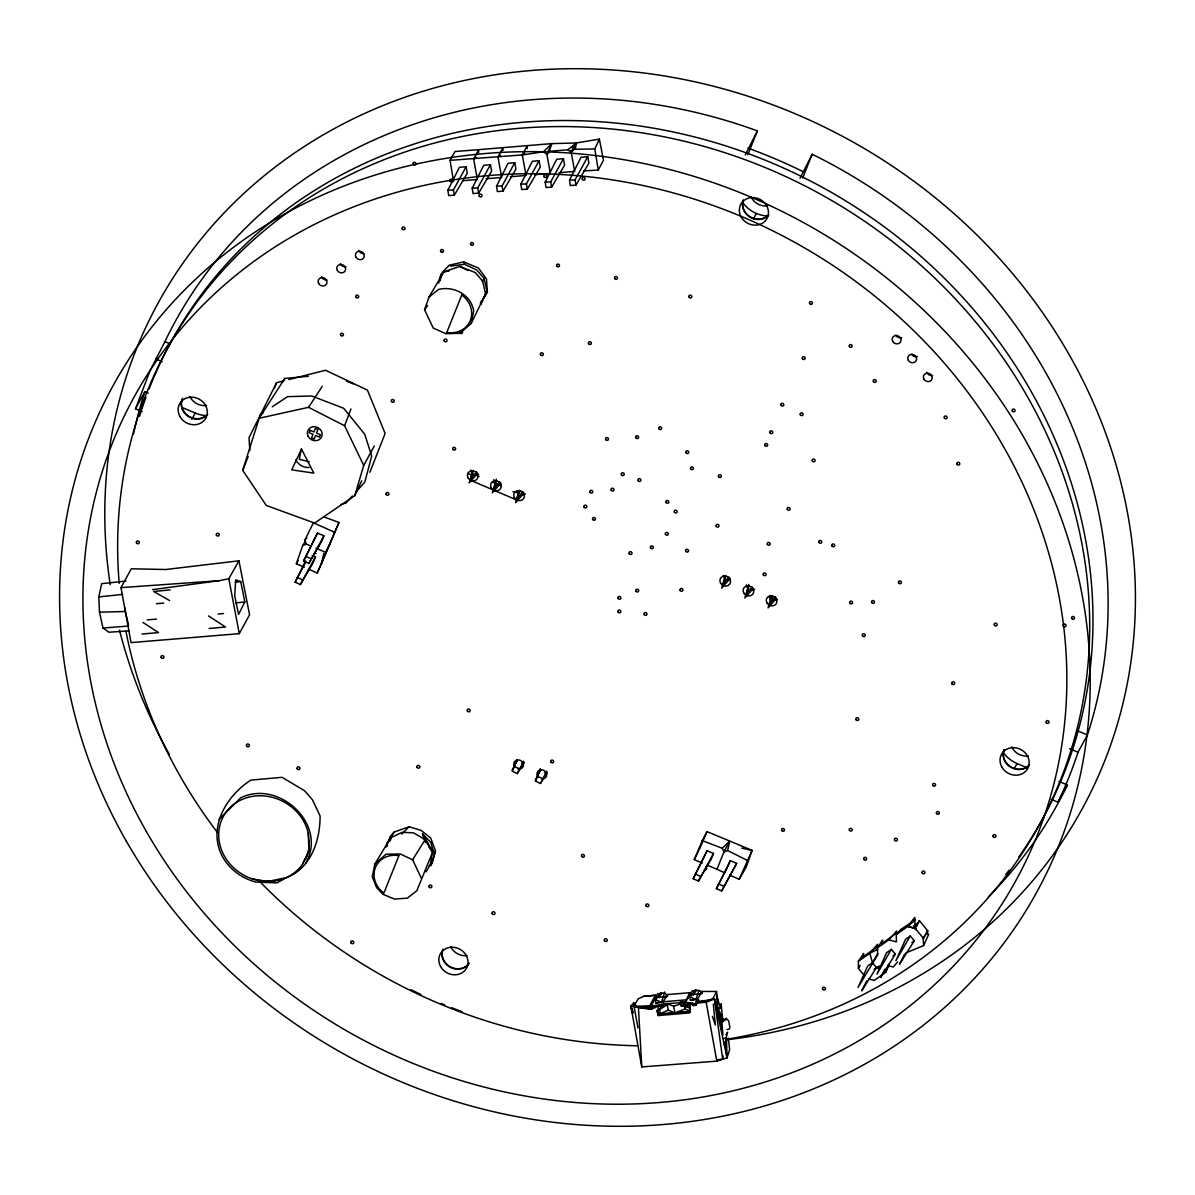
<?xml version="1.0" encoding="UTF-8"?>
<svg xmlns="http://www.w3.org/2000/svg" width="1195" height="1195" viewBox="0 0 1195 1195"><rect width="100%" height="100%" fill="white"/><g stroke="black" fill="none" stroke-linecap="round" stroke-linejoin="round"><path stroke-width="1.5" d="M721.735 1030.075L719.973 1019.843L722.587 1018.976L721.108 1003.666L720.57 1008.221L717.717 1008.475M516.345 761.633L515.986 762.679L516.703 760.588M667.632 994.539L663.12 1001.768L663.464 1003.949L667.109 1003.621L673.621 1006.28L685.153 1002.441L690.546 994.539L689.844 992.701L667.632 994.539L667.557 996.436L655.876 997.407L650.14 1007.938L653.381 1007.519M478.597 152.601L478.702 149.659L551.687 143.609L576.274 142.982L599.382 139.113L603.46 160.264L598.262 170.048L583.757 170.9M502.931 150.585L503.035 147.642L497.957 156.948L501.706 177.472L486.066 178.772M527.264 148.583L527.368 145.626L522.29 154.947L526.039 175.456L510.399 176.755M699.329 849.57L706.992 831.615L752.103 850.377L746.188 867.152L739.137 879.341L729.637 875.039M309.266 844.058L308.922 851.079L302.544 864.209A46.306 41.765 28.6 0 1 290.788 875.233L276.971 882.881L256.103 882.089A49.234 44.409 28.6 0 1 224.287 859.698C206.003 830.689 224.794 796.96 250.801 780.111L282.11 777.318L304.665 790.821L312.403 799.724L320.096 815.976C320.17 840.488 310.909 868.825 285.889 877.772C275.268 882.388 263.079 882.358 252.13 878.833A46.306 41.765 28.6 0 1 218.939 830.45A46.306 41.765 28.6 0 1 261.481 795.78A46.306 41.765 28.6 0 1 308.265 833.094L309.266 844.058A46.306 41.765 28.6 0 1 305.278 859.608M659.909 1008.49L659.939 1013.838L674.996 1012.942L684.765 1009.088L684.959 1005.772M516.778 760.603L515 764.128M516.031 761.842L515.105 764.038L515.941 762.007M539.214 771.731L538.497 773.718L539.483 771.253M537.974 774.405L540.528 769.326L539.064 772.553M575.96 145.984L576.274 142.982L567.819 149.778L549.237 151.317L546.862 154.304L550.372 173.454L534.733 174.739M390.556 840.085L391.049 835.813L394.096 832.093L409.093 826.761L421.028 830.361L430.708 838.024L435.473 850.87L432.187 862.909L428.721 866.45M717.119 1059.681L722.676 1059.233L723.124 1055.753M724.454 1045.296L724.887 1041.801L726.545 1041.159L726.097 1038.216L727.591 1032.241L725.843 1034.78M480.375 303.186L480.853 304.172L481.406 300.767M301.26 449.096L299.288 459.298L309.191 461.778M471.144 323.472L473.683 310.82C470.935 294.657 453.936 285.695 438.625 289.399L429.02 297.032L424.554 309.759L433.217 328.013L445.69 333.674L459.926 333.315L471.144 323.472L485.558 294.104L482.69 281.228L475.311 272.565L459.821 266.425L443.913 271.818L429.02 297.032M724.887 872.888L716.97 869.303L723.946 851.886L727.68 850.556L729.518 841.325L722.213 848.226L702.272 840.608L694.235 859.608L702.346 863.074M374.812 864.105L372.257 876.801L376.589 887.601L383.012 894.323L394.44 899.088L407.375 898.132L416.846 890.708L432.47 852.468L425.136 839.667L413.709 832.93L402.312 832.273L390.645 837.785L374.812 864.105L386.06 854.201L400.235 853.947L412.619 859.788L421.267 878.071M658.579 1014.271L657.758 1009.491L657.011 1011.194L658.236 1015.556L689.097 1012.972L690.292 1011.597L658.579 1014.271L658.236 1015.556M389.928 841.071L391.049 835.813L385.791 847.389M129.03 630.9L108.82 632.215L102.994 628.047L99.499 612.169L98.812 596.917L101.694 583.668L126.028 581.054M309.191 569.447L317.213 573.017L321.53 563.622L323.815 553.285M431.081 865.688L435.473 850.87M438.729 283.096L440.85 274.223M539.139 771.895L538.407 773.658L539.199 771.821M432.47 852.468L430.29 864.762L426.032 871.887M440.029 280.81L442.344 272.251L449.29 265.171L463.72 261.914L478.508 268.083L486.47 278.988L487.381 292.402L481.376 301.648M538.333 773.897C539.229 770.939 536.092 778.901 538.84 772.553M515.209 763.769L516.539 760.886L516.18 762.066M472.578 471.009L469.157 482.929L477.701 473.19M496.269 479.195L492.355 492.833L500.884 483.079M518.974 490.786L515.538 502.722L524.082 492.967M725.096 576.214L721.675 588.134L730.205 578.395M748.772 584.4L744.858 598.023L753.403 588.284M771.477 595.991L768.056 607.911L776.586 598.172M661.119 992.492L655.652 999.632L655.771 1002.964L661.522 1002.486L664.689 991.97M695.595 989.639L690.127 996.779L690.247 1000.11L695.998 999.632L698.687 990.774M308.325 376.276L284.783 378.427L259.151 418.265L242.704 470.307L266.291 505.47L314.599 523.066L354.781 495.641L363.713 465.393L374.304 445.974M473.265 470.531L470.845 478.717L476.521 471.906M496.463 480.42L494.043 488.606L499.704 481.794M519.661 490.308L517.241 498.494L522.902 491.683M725.783 575.721L723.363 583.922L729.025 577.11M748.981 585.625L746.561 593.81L752.223 586.999M772.164 595.513L769.744 603.699L775.421 596.888M523.873 762.783L517.271 773.583L512.476 771.253L516.957 759.661M547.071 772.672L540.469 783.472L535.674 781.157L540.14 769.55M538.094 774.136L537.616 775.226M634.963 1006.354L633.858 1002.874L630.855 1005.981L641.775 1066.941L716.806 1061.145L727.053 1057.829L729.637 1049.673L728.338 1038.141L726.037 1040.591M549.237 151.317L551.687 143.609L543.486 151.795L522.29 154.947L450.067 160.354L453.532 181.461M142.19 411.692L135.483 408.839L149.898 371.077L164.91 341.621A502.856 453.488 28.6 0 1 757.391 130.882L747.846 154.678M722.587 1018.976L714.416 998.99L697.178 1001.933L696.087 1005.234L693.309 1005.563L690.546 1003.083L680.463 1001.694L681.18 1005.906L689.366 1007.012L689.978 1010.074M659.894 1006.698L667.109 1003.621L685.153 1002.441L689.844 992.701M538.422 773.598C537.899 775.301 539.393 770.626 537.705 775.271M304.366 567.311L296.345 563.726L302.693 545.473L305.487 541.26M660.82 1007.594L666.929 1003.815L653.112 1005.772L652.037 1008.879L649.453 1009.252L630.855 1005.981L632.603 1013.106M868.287 978.854L874.217 980.438L885.704 972.342L888.557 964.38M514.881 764.486L515.657 762.664M363.713 465.393L344.593 425.749L350.927 408.959M274.641 387.792L276.613 382.669L283.603 380.891M369.867 472.309L385.119 433.471L367.448 390.123L325.533 370.256L288.846 379.562M680.463 1001.694L686.333 1005.966L690.546 1003.083L689.366 1007.012L682.644 1002.202L681.18 1005.906L689.366 1007.012L689.739 1012.598L690.546 1003.083L692.682 1003.068L696.087 1005.234L697.178 1001.933L695.475 1005.085L693.309 1005.563M242.704 470.307L248.157 456.595M317.512 533.06L303.62 561.008L308.833 563.428L321.56 541.619L323.905 535.793L317.512 533.06L303.62 561.008M312.224 555.585L315.42 556.945L313.09 562.77L300.348 584.579L295.15 582.159L305.651 560.873M317.213 573.017L338.962 522.439L323.561 516.778M745.262 154.917L757.391 130.882M516.33 761.768L515.941 762.544M800.053 178.279L812.182 154.245A502.856 453.488 28.6 0 1 1087.405 735L1078.009 752.238A502.856 453.488 28.6 0 1 1057.978 802.218L1051.271 799.35M802.637 178.055L812.182 154.245M707.082 850.75L693.19 878.743L698.463 881.073L711.13 859.31L713.475 853.469L707.082 850.75L693.19 878.743M728.517 843.834L729.518 841.325L723.946 851.886L722.213 848.226M727.934 866.465L730.279 860.639L736.673 863.373L721.66 890.962L716.388 888.647L730.279 860.639M321.53 563.622L338.962 522.439M182.387 398.951L182.327 399.085A14.908 13.444 28.6 0 0 188.929 416.353A14.908 13.444 28.6 0 0 207.497 414.336M514.776 764.516L514.418 765.338L515.628 762.978M698.463 881.073L713.475 853.469M721.66 890.962L736.673 863.373M739.137 879.341L752.103 850.377L741.781 848.106M517.271 773.583L523.694 761.29M540.469 783.472L546.892 771.178M567.819 149.778L571.195 152.288L576.274 142.982L571.195 152.288L574.69 171.438L559.051 172.722M308.833 563.428L323.905 535.793M300.348 584.579L315.42 556.945M728.293 844.088L729.518 841.325M543.486 151.795L546.862 154.304L551.687 143.609M885.704 972.342L889.364 964.26M905.646 953.027L923.586 945.589L928.709 934.281L927.589 934.445L927.649 930.756L919.403 920.643L914.504 928.276L915.549 929.531M480.853 304.172L486.903 290.848L484.05 278.375L476.82 270.1L464.586 264.304L450.59 266.141M354.781 495.641L361.712 480.793M598.262 170.048L594.796 148.942L599.382 139.113M305.532 863.253C328.401 824.998 278.764 778.677 240.509 797.961L219.029 819.382M916.684 923.675L914.504 928.276L907.737 926.439L896.265 934.55L896.414 941.869L888.796 939.823L877.324 947.919L877.713 954.82L858.01 987.458L867.66 966.098L872.44 962.722L877.668 953.685M276.613 382.669L249.008 437.624L249.845 450.545M302.544 864.209L308.922 851.079L308.265 833.094M311.208 546.175L306.443 544.143L304.71 540.469L313.389 522.812L334.256 532.104M722.93 1035.034L721.944 1022.532L723.901 1018.558M866.674 980.916L861.7 990.909L876.428 967.547L879.744 965.963M884.778 969.205L880.64 977.525L895.369 954.163L891.365 949.353L886.6 952.714L876.936 974.089L891.365 949.353M904.555 954.163L899.566 964.156L914.309 940.794L910.306 935.969L905.541 939.345L895.877 960.705L910.306 935.969M244.826 601.966L238.582 614.454L234.698 595.842L235.729 579.859L240.733 581.592L244.826 601.966L235.564 602.937M696.162 1001.873L701.853 991.432L716.552 991.477L712.817 998.915L707.052 1000.887L696.162 1001.873L696.177 1004.353L692.502 1003.725M447.886 190.184L459.403 167.3L466.11 166.747L467.275 173.155L454.324 195.188L448.708 195.577L447.886 190.184L453.413 189.96L466.11 166.747M472.204 188.183L483.736 165.298L490.443 164.731L491.608 171.154L478.642 193.187L473.026 193.56L472.204 188.183L477.731 187.959L490.443 164.731M496.537 186.166L508.054 163.282L514.761 162.729L515.941 169.137L502.976 191.17L497.359 191.544L496.537 186.166L502.064 185.942L514.761 162.729M520.856 184.149L532.387 161.265L539.094 160.713L540.26 167.121L527.294 189.154L521.692 189.527L520.856 184.149L526.397 183.925L539.094 160.713M545.189 182.133L556.721 159.249L563.413 158.696L564.593 165.104L551.627 187.137L546.01 187.525L545.189 182.133L550.716 181.909L563.413 158.696M569.522 180.131L581.039 157.247L587.746 156.679L588.926 163.103L575.96 185.135L570.344 185.509L569.522 180.131L575.049 179.907L587.746 156.679M694.235 859.608L698.597 851.004M295.15 582.159L305.039 563.203M716.388 888.647L727.113 868.048M702.272 840.608L706.992 831.615M283.066 381.668L284.783 378.427M923.197 938.687L927.649 930.756L923.197 938.687L923.586 945.589M919.403 920.643L915.206 928.41L923.571 938.433M649.721 1005.757L655.413 995.241L643.672 996.361L638.115 998.826L634.814 1004.875L637.488 1006.519L649.721 1005.757L650.14 1007.938M135.483 408.839L144.879 391.601L148.24 393.035M191.783 419.326L195.203 413.052A29.815 26.887 28.6 0 0 205.988 415.606M120.994 587.641L131.271 568.79L165.761 569.507L238.94 560.813L249.561 614.813L239.269 633.664L131.032 642.611L120.994 587.641L219.342 580.665L228.798 578.724L238.94 560.813M462.704 180.699L477.388 179.489L473.638 158.965L478.702 149.659L455.026 151.511L450.067 160.354M330.597 542.963L325.533 552.284L315.988 548.206M753.433 218.834L756.375 213.457M516.823 761.424L512.043 770.192L512.476 771.253M539.035 772.373L539.737 770.775M540.812 769.864L535.24 780.081L535.674 781.157M655.771 1002.964L661.836 1001.903M690.247 1000.11L696.312 999.05M1014.495 768.221L1017.064 763.53A29.815 26.887 28.6 0 1 1003.695 753.059M1057.978 802.218L1067.374 784.981L1058.994 781.41M482.377 281.408L484.05 278.375M696.177 1004.353L698.776 999.737M864.403 975.598L858.398 968.458L860.131 965.351M657.086 1010.806L668.528 1004.278L657.862 1006.22L653.112 1005.772L651.409 1008.729L649.453 1009.252M296.345 563.726L298.167 560.754M723.946 851.886L725.499 849.376M658.953 997.735L661.821 993.09M693.429 994.882L696.297 990.237M412.619 859.788L425.136 839.667M259.151 418.265L308.579 407.331L322.247 386.314M394.096 832.093L387.135 842.789L387.359 846.135M858.383 961.303L863.701 953.446L862.76 957.061L877.608 946.574L877.444 944.334L869.855 953.192L858.383 961.303L858.398 968.458M877.324 947.919L882.642 940.077L881.701 943.677L893.277 935.506M696.013 1003.561L697.178 1001.933M424.554 309.759L427.601 305.442M516.539 761.185L516.076 762.231M907.737 926.439L914.743 917.401L915.206 928.41L907.737 926.439L915.489 919.821L900.746 929.426L896.265 934.55M304.71 540.469L306.876 537.989M897.699 961.96L893.158 967.069L887.84 965.455M352.376 495.97L346.147 502.916L340.859 504.544M356.11 491.802L364.819 482.078L371.705 456.012L364.714 434.233L343.697 408.272L311.626 395.993L287.592 396.65L272.221 406.838M546.862 154.304L549.924 150.899M888.796 939.823L896.683 931.054L896.549 933.205L894.368 934.744M571.195 152.288L575.811 147.493L572.136 147.672M401.714 834.08L409.093 826.761M696.356 1003.128L706.2 1002.246L714.416 998.99L719.973 1019.843L721.944 1022.532L726.709 1018.17M874.038 969.235L881.253 966.232M892.979 955.851L895.369 954.163M911.919 942.482L914.309 940.794M473.638 158.965L476.058 157.262M497.957 156.948L500.391 155.245M522.29 154.947L524.724 153.229M259.942 414.979L263.005 412.932M877.922 949.233L869.855 953.192L872.44 962.722L876.428 967.547L879.52 969.145M659.939 1013.838L668.289 1010.148L674.996 1012.942L689.395 1011.612M302.693 545.473L306.443 544.143M769.655 598.919L772.911 598.068M285.889 877.772L267.575 881.507L252.13 878.833M443.913 271.818L448.962 271.056M219.342 580.665L152.601 589.628M723.214 1038.589L726.097 1038.216M235.191 582.174L240.733 581.592M98.812 596.917L122.607 594.408M170.168 589.912L153.632 591.48L169.645 600.592M141.996 634.037L158.487 632.588L143.012 622.476M209.05 628.495L225.541 627.031L208.513 615.918M663.12 1001.768L686.02 999.871L690.546 994.539L702.242 993.568L701.853 991.432M147.284 619.861L156.485 619.115M218.013 614.006L223.54 613.573M102.994 628.047L128.776 626.016M156.321 603.684L163.67 603.116M643.672 996.361L655.413 995.241L655.876 997.407M99.499 612.169L125.37 611.511L128.343 624.208M512.894 491.832L519.989 491.683M768.953 596.962L772.493 596.888M573.57 149.3L594.796 148.942M685.153 1002.441L688.828 1003.083M684.765 1009.088L689.59 1010.865M513.91 766.458L519.377 768.654M537.108 776.362L542.575 778.543M346.64 381.175L353.272 383.924M164.91 341.621L169.944 343.772M1077.352 730.713L1087.405 735M475.819 475.102L479.135 476.521M492.4 482.168L500.675 485.693M515.583 492.056L518.899 493.475M467.842 473.414L472.503 475.401M470.875 480.435L517.271 500.212M155.514 358.858L162.221 361.712M1069.63 748.653L1078.009 752.238M181.774 407.331L195.203 413.052M1017.064 763.53L1027.117 767.817M707.216 865.15L716.97 869.303M305.681 556.332L310.954 558.588M297.197 577.484L302.484 579.754M718.464 883.792L723.647 886.272M695.266 873.903L700.449 876.383M690.127 996.779L695.998 999.632M655.652 999.632L661.522 1002.486M459.821 266.425L467.768 270.443M727.68 850.556L747.189 860.34M308.579 407.331L344.593 425.749M653.112 1005.772L655.443 1007.639M682.644 1002.202L686.333 1005.966M425.405 842.355L422.477 833.751L430.842 842.445L433.994 853.394L428.632 846.493M422.477 833.751L433.994 853.394M632.887 1012.837L630.855 1005.981L632.708 1010.925M463.72 261.914L464.586 264.304M712.384 1016.377L715.342 1024.981L713.325 1004.129M722.676 1059.233L714.416 998.99L721.944 1022.532M720.57 1008.221L716.701 996.018L717.568 1006.698M630.855 1005.981L632.857 1012.748M714.416 998.99L727.053 1057.829L726.545 1041.159M673.621 1006.28L674.996 1012.942M658.669 1010.148L657.862 1006.22L652.037 1008.879L634.067 1006.474L633.858 1002.874L634.097 1006.309M228.798 578.724L239.269 633.664M667.109 1003.621L668.289 1010.148M637.966 1027.939L634.067 1006.474L648.616 1006.713L651.409 1008.729L648.915 1008.953L648.616 1006.713L638.444 1007.848L641.775 1066.941M706.2 1002.246L716.806 1061.145M575.049 179.907L575.96 185.135M550.716 181.909L551.627 187.137M526.397 183.925L527.294 189.154M502.064 185.942L502.976 191.17M477.731 187.959L478.642 193.187M453.413 189.96L454.324 195.188M724.887 1041.801L727.053 1057.829M716.552 991.477L718.18 1003.89M692.682 1003.068L692.861 1005.114M125.176 608.046L125.37 611.511M110.239 584.639A526.711 474.998 28.6 0 1 534.389 70.266A526.711 474.998 28.6 0 1 1126.273 506.426A526.711 474.998 28.6 0 1 727.71 1039.65M169.421 754.508A526.711 474.998 28.6 0 1 119.5 630.168M206.466 405.493A14.908 13.444 28.6 0 1 189.93 396.546M207.616 414.351A14.908 13.444 28.6 0 1 188.377 416.517A14.908 13.444 28.6 0 1 182.626 398.353M1067.374 784.981A502.856 453.488 28.6 0 1 988.235 897.027M133.511 433.875A502.856 453.488 28.6 0 1 144.879 391.601M462.017 1011.672A502.856 453.488 28.6 0 1 451.59 1007.669M444.689 1004.89A502.856 453.488 28.6 0 1 441.239 1003.456M420.804 994.419A502.856 453.488 28.6 0 1 410.721 989.594M747.995 148.12A502.856 453.488 28.6 0 1 802.786 171.482M467.155 955.567A14.908 13.444 28.6 0 1 450.62 946.619M469.067 963.394A14.908 13.444 28.6 0 1 450.873 967.577A14.908 13.444 28.6 0 1 442.419 950.682M1028.327 755.957A14.908 13.444 28.6 0 1 1011.792 747.009M1003.979 749.922A14.908 13.444 28.6 0 0 1010.821 767.324A14.908 13.444 28.6 0 0 1029.478 764.83A14.908 13.444 28.6 0 1 1010.806 766.817A14.908 13.444 28.6 0 1 1004.188 749.549M767.16 215.996A29.815 26.887 28.6 0 1 743.006 202.986M767.638 205.884A14.908 13.444 28.6 0 1 751.102 196.936M743.29 199.849A14.908 13.444 28.6 0 0 750.131 217.251A14.908 13.444 28.6 0 0 768.788 214.756A14.908 13.444 28.6 0 1 750.789 217.132A14.908 13.444 28.6 0 1 743.051 200.82M119.216 583.384A496.776 448.005 28.6 0 1 536.495 127.178A496.776 448.005 28.6 0 1 1080.34 535.823A496.776 448.005 28.6 0 1 726.052 1039.366M636.86 1045.745A496.776 448.005 28.6 0 1 259.106 880.894M217.311 832.347A496.776 448.005 28.6 0 1 125.923 631.229M1009.133 870.244A496.776 448.005 28.6 0 1 1005.802 874.531M139.546 416.323A496.776 448.005 28.6 0 1 145.91 397.457M149.091 389.002A496.776 448.005 28.6 0 1 818.814 185.419A496.776 448.005 28.6 0 1 1018.752 857.129M469.067 963.304A14.908 13.444 28.6 0 1 450.306 966.815A14.908 13.444 28.6 0 1 443.016 949.159M461.853 331.015A1.509 1.359 28.6 0 1 462.375 332.912A1.509 1.359 28.6 0 1 460.448 333.36A1.509 1.359 28.6 0 1 459.672 331.553M705.573 867.226A1.509 1.359 28.6 0 1 706.439 869.153A1.509 1.359 28.6 0 1 704.423 869.706M390.272 838.248A1.509 1.359 28.6 0 1 391.392 836.127M664.584 997.302A2.241 2.017 28.6 0 0 666.362 995.062A2.241 2.017 28.6 0 0 663.822 993.179L658.564 993.613A2.241 2.017 28.6 0 0 657.773 997.332M699.06 994.449A2.241 2.017 28.6 0 0 700.838 992.208A2.241 2.017 28.6 0 0 698.313 990.326L693.04 990.76A2.241 2.017 28.6 0 0 693.115 994.837M724.469 1020.172A2.48 2.241 28.6 0 1 728.801 1021.516L729.801 1027.013A2.48 2.241 28.6 0 1 727.038 1029.448M570.762 150.376A5.96 5.377 28.6 0 1 571.359 152.049M777.153 599.546A5.467 4.929 28.6 0 1 769.759 595.752M754.702 589.329A5.467 4.929 28.6 0 1 750.968 589.837M748.877 588.941A5.467 4.929 28.6 0 1 746.382 584.818M730.518 579.859A5.467 4.929 28.6 0 1 727.77 579.948M726.172 579.351A5.467 4.929 28.6 0 1 723.244 575.452M525.382 494.028A5.467 4.929 28.6 0 1 521.647 494.521M519.093 493.296A5.467 4.929 28.6 0 1 517.256 490.562M501.198 484.543A5.467 4.929 28.6 0 1 498.449 484.632M496.358 483.736A5.467 4.929 28.6 0 1 493.864 479.613M478.508 474.475A5.467 4.929 28.6 0 1 475.252 474.744M473.22 473.892A5.467 4.929 28.6 0 1 470.71 470.083M514.328 766.294A4.974 4.481 28.6 0 1 517.286 759.99A4.974 4.481 28.6 0 1 523.47 764.591A4.974 4.481 28.6 0 1 517.928 768.982M524.187 762.694A4.974 4.481 28.6 0 1 521.722 763.022M538.437 777.407A4.974 4.481 28.6 0 1 539.244 770.297A4.974 4.481 28.6 0 1 546.444 773.359A4.974 4.481 28.6 0 1 542.142 778.991M546.922 772.762A4.974 4.481 28.6 0 1 544.412 772.836M540.812 770.148A4.974 4.481 28.6 0 1 540.319 768.758M363.758 253.639A4.541 4.093 28.6 0 1 358.948 250.487M345.967 266.679A4.541 4.093 28.6 0 1 340.306 263.647M326.907 279.929A4.541 4.093 28.6 0 1 321.664 276.822M316.122 553.494A4.974 4.481 28.6 0 1 315.614 553.464M319.17 545.891A4.974 4.481 28.6 0 1 319.513 546.264M932.548 375.424A4.541 4.093 28.6 0 1 926.887 372.392M917.357 356.454A4.541 4.093 28.6 0 1 911.651 354.317M901.762 337.602A4.541 4.093 28.6 0 1 895.847 335.093M914.862 925.393A5.467 4.929 28.6 0 1 917.013 925.856M916.102 928.739A5.467 4.929 28.6 0 1 913.503 925.886M275.119 880.909A46.306 41.765 28.6 0 1 257.821 880.386M309.132 467.454A12.652 11.397 28.6 0 1 295.777 459.791M310.028 430.305L309.087 432.665L312.985 434.338L311.551 437.893L314.151 438.998L315.585 435.443L319.483 437.101L320.424 434.726L316.526 433.068L317.96 429.513L315.361 428.407L313.926 431.963L310.028 430.305M461.808 294.986L446.796 332.404L447.811 332.568A23.019 20.763 28.6 0 0 470.292 320.514A23.019 20.763 28.6 0 0 462.614 295.598L461.808 294.986M398.891 855.665L383.894 893.083L383.072 892.471A23.019 20.763 28.6 0 1 375.394 867.555A23.019 20.763 28.6 0 1 397.89 855.5L398.891 855.665M301.528 449.126L291.714 469.844L313.807 473.101L301.528 449.126M126.087 840.757A526.711 474.998 28.6 0 0 1018.603 922.241A526.711 474.998 28.6 0 0 579.993 153.916A526.711 474.998 28.6 0 0 126.087 840.757M146.417 831.615A502.856 453.488 28.6 0 0 998.497 909.41A502.856 453.488 28.6 0 0 579.754 175.889A502.856 453.488 28.6 0 0 146.417 831.615M741.019 216.728A14.908 13.444 28.6 0 0 766.264 219.656A14.908 13.444 28.6 0 0 754.433 197.668A14.908 13.444 28.6 0 0 741.019 216.728M179.847 416.338A14.908 13.444 28.6 0 0 205.092 419.266A14.908 13.444 28.6 0 0 193.261 397.263A14.908 13.444 28.6 0 0 179.847 416.338M440.537 966.411A14.908 13.444 28.6 0 0 465.781 969.339A14.908 13.444 28.6 0 0 453.951 947.336A14.908 13.444 28.6 0 0 440.537 966.411M1001.709 766.802A14.908 13.444 28.6 0 0 1026.953 769.729A14.908 13.444 28.6 0 0 1015.123 747.741A14.908 13.444 28.6 0 0 1001.709 766.802M161.191 657.504A1.509 1.359 28.6 0 0 163.745 657.773A1.509 1.359 28.6 0 0 162.52 655.547A1.509 1.359 28.6 0 0 161.191 657.504M1046.252 722.572A1.509 1.359 28.6 0 0 1048.822 722.841A1.509 1.359 28.6 0 0 1047.582 720.615A1.509 1.359 28.6 0 0 1046.252 722.572M1063.281 625.986A1.509 1.359 28.6 0 0 1065.85 626.255A1.509 1.359 28.6 0 0 1064.625 624.029A1.509 1.359 28.6 0 0 1063.281 625.986M809.598 303.515A1.509 1.359 28.6 0 0 812.167 303.784A1.509 1.359 28.6 0 0 810.927 301.558A1.509 1.359 28.6 0 0 809.598 303.515M582.338 179.355A1.509 1.359 28.6 0 0 584.908 179.623A1.509 1.359 28.6 0 0 583.668 177.398A1.509 1.359 28.6 0 0 582.338 179.355M614.708 278.465A1.509 1.359 28.6 0 0 617.277 278.764A1.509 1.359 28.6 0 0 616.067 276.523A1.509 1.359 28.6 0 0 614.708 278.465M540.528 354.751A1.509 1.359 28.6 0 0 543.098 355.049A1.509 1.359 28.6 0 0 541.903 352.809A1.509 1.359 28.6 0 0 540.528 354.751M467.364 710.98A1.509 1.359 28.6 0 0 469.934 711.279A1.509 1.359 28.6 0 0 468.724 709.038A1.509 1.359 28.6 0 0 467.364 710.98M716.223 526.293A1.509 1.359 28.6 0 0 718.792 526.562A1.509 1.359 28.6 0 0 717.553 524.336A1.509 1.359 28.6 0 0 716.223 526.293M605.701 439.536A1.509 1.359 28.6 0 0 608.27 439.805A1.509 1.359 28.6 0 0 607.03 437.579A1.509 1.359 28.6 0 0 605.701 439.536M588.582 343.652A1.509 1.359 28.6 0 0 591.152 343.951A1.509 1.359 28.6 0 0 589.942 341.71A1.509 1.359 28.6 0 0 588.582 343.652M479.21 196.07A1.509 1.359 28.6 0 0 481.779 196.338A1.509 1.359 28.6 0 0 480.554 194.113A1.509 1.359 28.6 0 0 479.21 196.07M391.467 401.43A1.509 1.359 28.6 0 0 394.021 401.729A1.509 1.359 28.6 0 0 392.826 399.488A1.509 1.359 28.6 0 0 391.467 401.43M994.389 625.105A1.509 1.359 28.6 0 0 996.959 625.358A1.509 1.359 28.6 0 0 995.719 623.148A1.509 1.359 28.6 0 0 994.389 625.105M951.862 683.764A1.509 1.359 28.6 0 0 954.432 684.033A1.509 1.359 28.6 0 0 953.192 681.807A1.509 1.359 28.6 0 0 951.862 683.764M718.539 476.685A1.509 1.359 28.6 0 0 721.108 476.984A1.509 1.359 28.6 0 0 719.898 474.744A1.509 1.359 28.6 0 0 718.539 476.685M658.893 428.751A1.509 1.359 28.6 0 0 661.447 429.05A1.509 1.359 28.6 0 0 660.252 426.824A1.509 1.359 28.6 0 0 658.893 428.751M818.963 542.41A1.509 1.359 28.6 0 0 821.533 542.709A1.509 1.359 28.6 0 0 820.323 540.469A1.509 1.359 28.6 0 0 818.963 542.41M685.721 551.224A1.509 1.359 28.6 0 0 688.29 551.522A1.509 1.359 28.6 0 0 687.08 549.282A1.509 1.359 28.6 0 0 685.721 551.224M690.65 468.858A1.509 1.359 28.6 0 0 693.205 469.112A1.509 1.359 28.6 0 0 691.98 466.886A1.509 1.359 28.6 0 0 690.65 468.858M680.134 590.405A1.509 1.359 28.6 0 0 682.703 590.703A1.509 1.359 28.6 0 0 681.494 588.463A1.509 1.359 28.6 0 0 680.134 590.405M800.306 414.74A1.509 1.359 28.6 0 0 802.876 415.038A1.509 1.359 28.6 0 0 801.666 412.798A1.509 1.359 28.6 0 0 800.306 414.74M767.369 544.397A1.509 1.359 28.6 0 0 769.924 544.666A1.509 1.359 28.6 0 0 768.699 542.44A1.509 1.359 28.6 0 0 767.369 544.397M689.022 297.107A1.509 1.359 28.6 0 0 691.591 297.376A1.509 1.359 28.6 0 0 690.351 295.15A1.509 1.359 28.6 0 0 689.022 297.107M544.039 176.651A1.509 1.359 28.6 0 0 546.608 176.92A1.509 1.359 28.6 0 0 545.368 174.694A1.509 1.359 28.6 0 0 544.039 176.651M556.736 266.007A1.509 1.359 28.6 0 0 559.29 266.306A1.509 1.359 28.6 0 0 558.095 264.08A1.509 1.359 28.6 0 0 556.736 266.007M413.216 164.223A1.509 1.359 28.6 0 0 415.785 164.477A1.509 1.359 28.6 0 0 414.56 162.266A1.509 1.359 28.6 0 0 413.216 164.223M822.668 989.131A1.509 1.359 28.6 0 0 825.237 989.4A1.509 1.359 28.6 0 0 824.012 987.175A1.509 1.359 28.6 0 0 822.668 989.131M849.391 830.256A1.509 1.359 28.6 0 0 851.96 830.525A1.509 1.359 28.6 0 0 850.72 828.299A1.509 1.359 28.6 0 0 849.391 830.256M993.135 836.575A1.509 1.359 28.6 0 0 995.704 836.844A1.509 1.359 28.6 0 0 994.479 834.618A1.509 1.359 28.6 0 0 993.135 836.575M1071.736 618.442A1.509 1.359 28.6 0 0 1074.305 618.711A1.509 1.359 28.6 0 0 1073.08 616.486A1.509 1.359 28.6 0 0 1071.736 618.442M1012.299 411.005A1.509 1.359 28.6 0 0 1014.869 411.274A1.509 1.359 28.6 0 0 1013.629 409.048A1.509 1.359 28.6 0 0 1012.299 411.005M873.396 381.504A1.509 1.359 28.6 0 0 875.965 381.773A1.509 1.359 28.6 0 0 874.725 379.547A1.509 1.359 28.6 0 0 873.396 381.504M787.296 509.414A1.509 1.359 28.6 0 0 789.865 509.682A1.509 1.359 28.6 0 0 788.625 507.457A1.509 1.359 28.6 0 0 787.296 509.414M492.235 913.682A1.509 1.359 28.6 0 0 494.805 913.951A1.509 1.359 28.6 0 0 493.565 911.725A1.509 1.359 28.6 0 0 492.235 913.682M550.835 762.007A1.509 1.359 28.6 0 0 553.404 762.305A1.509 1.359 28.6 0 0 552.195 760.065A1.509 1.359 28.6 0 0 550.835 762.007M136.499 542.933A1.509 1.359 28.6 0 0 139.068 543.202A1.509 1.359 28.6 0 0 137.828 540.976A1.509 1.359 28.6 0 0 136.499 542.933M216.429 535.211A1.509 1.359 28.6 0 0 218.999 535.48A1.509 1.359 28.6 0 0 217.759 533.254A1.509 1.359 28.6 0 0 216.429 535.211M246.588 745.949A1.509 1.359 28.6 0 0 249.157 746.218A1.509 1.359 28.6 0 0 247.933 743.992A1.509 1.359 28.6 0 0 246.588 745.949M297.197 768.773A1.509 1.359 28.6 0 0 299.766 769.042A1.509 1.359 28.6 0 0 298.526 766.817A1.509 1.359 28.6 0 0 297.197 768.773M417.07 767.339A1.509 1.359 28.6 0 0 419.639 767.638A1.509 1.359 28.6 0 0 418.429 765.397A1.509 1.359 28.6 0 0 417.07 767.339M351.001 942.84A1.509 1.359 28.6 0 0 353.571 943.109A1.509 1.359 28.6 0 0 352.346 940.883A1.509 1.359 28.6 0 0 351.001 942.84M646.062 905.885A1.509 1.359 28.6 0 0 648.631 906.168A1.509 1.359 28.6 0 0 647.421 903.943A1.509 1.359 28.6 0 0 646.062 905.885M581.621 856.367A1.509 1.359 28.6 0 0 584.191 856.666A1.509 1.359 28.6 0 0 582.981 854.44A1.509 1.359 28.6 0 0 581.621 856.367M922.181 873.007A1.509 1.359 28.6 0 0 924.751 873.276A1.509 1.359 28.6 0 0 923.511 871.05A1.509 1.359 28.6 0 0 922.181 873.007M898.58 582.861A1.509 1.359 28.6 0 0 901.149 583.16A1.509 1.359 28.6 0 0 899.94 580.934A1.509 1.359 28.6 0 0 898.58 582.861M936.536 813.481A1.509 1.359 28.6 0 0 939.106 813.75A1.509 1.359 28.6 0 0 937.866 811.524A1.509 1.359 28.6 0 0 936.536 813.481M944.334 417.951A1.509 1.359 28.6 0 0 946.903 418.22A1.509 1.359 28.6 0 0 945.663 415.994A1.509 1.359 28.6 0 0 944.334 417.951M812.316 460.971A1.509 1.359 28.6 0 0 814.885 461.27A1.509 1.359 28.6 0 0 813.675 459.029A1.509 1.359 28.6 0 0 812.316 460.971M831.929 545.906A1.509 1.359 28.6 0 0 834.498 546.19A1.509 1.359 28.6 0 0 833.288 543.964A1.509 1.359 28.6 0 0 831.929 545.906M402.222 228.887A1.509 1.359 28.6 0 0 404.791 229.186A1.509 1.359 28.6 0 0 403.596 226.945A1.509 1.359 28.6 0 0 402.222 228.887M763.291 574.87A1.509 1.359 28.6 0 0 765.861 575.139A1.509 1.359 28.6 0 0 764.636 572.913A1.509 1.359 28.6 0 0 763.291 574.87M452.845 449.26A1.509 1.359 28.6 0 0 455.4 449.559A1.509 1.359 28.6 0 0 454.205 447.333A1.509 1.359 28.6 0 0 452.845 449.26M932.772 785.354A1.509 1.359 28.6 0 0 935.341 785.608A1.509 1.359 28.6 0 0 934.117 783.397A1.509 1.359 28.6 0 0 932.772 785.354M781.694 830.435A1.509 1.359 28.6 0 0 784.264 830.734A1.509 1.359 28.6 0 0 783.069 828.493A1.509 1.359 28.6 0 0 781.694 830.435M429.08 886.944A1.509 1.359 28.6 0 0 431.649 887.213A1.509 1.359 28.6 0 0 430.424 884.987A1.509 1.359 28.6 0 0 429.08 886.944M849.764 603.057A1.509 1.359 28.6 0 0 852.319 603.356A1.509 1.359 28.6 0 0 851.124 601.115A1.509 1.359 28.6 0 0 849.764 603.057M386.134 494.401A1.509 1.359 28.6 0 0 388.704 494.7A1.509 1.359 28.6 0 0 387.494 492.474A1.509 1.359 28.6 0 0 386.134 494.401M685.96 452.681A1.509 1.359 28.6 0 0 688.529 452.98A1.509 1.359 28.6 0 0 687.319 450.754A1.509 1.359 28.6 0 0 685.96 452.681M635.83 437.714A1.509 1.359 28.6 0 0 638.399 438.012A1.509 1.359 28.6 0 0 637.204 435.772A1.509 1.359 28.6 0 0 635.83 437.714M666.048 502.423A1.509 1.359 28.6 0 0 668.602 502.692A1.509 1.359 28.6 0 0 667.378 500.466A1.509 1.359 28.6 0 0 666.048 502.423M650.543 547.833A1.509 1.359 28.6 0 0 653.112 548.132A1.509 1.359 28.6 0 0 651.902 545.891A1.509 1.359 28.6 0 0 650.543 547.833M629.212 553.599A1.509 1.359 28.6 0 0 631.782 553.897A1.509 1.359 28.6 0 0 630.587 551.657A1.509 1.359 28.6 0 0 629.212 553.599M638.115 480.614A1.509 1.359 28.6 0 0 640.684 480.868A1.509 1.359 28.6 0 0 639.459 478.657A1.509 1.359 28.6 0 0 638.115 480.614M621.46 474.744A1.509 1.359 28.6 0 0 624.029 475.012A1.509 1.359 28.6 0 0 622.789 472.787A1.509 1.359 28.6 0 0 621.46 474.744M584.041 507.083A1.509 1.359 28.6 0 0 586.611 507.382A1.509 1.359 28.6 0 0 585.401 505.141A1.509 1.359 28.6 0 0 584.041 507.083M589.986 492.28A1.509 1.359 28.6 0 0 592.556 492.549A1.509 1.359 28.6 0 0 591.316 490.323A1.509 1.359 28.6 0 0 589.986 492.28M592.675 519.437A1.509 1.359 28.6 0 0 595.23 519.735A1.509 1.359 28.6 0 0 594.034 517.495A1.509 1.359 28.6 0 0 592.675 519.437M611.198 490.189A1.509 1.359 28.6 0 0 613.767 490.458A1.509 1.359 28.6 0 0 612.527 488.232A1.509 1.359 28.6 0 0 611.198 490.189M674.353 512.162A1.509 1.359 28.6 0 0 676.923 512.431A1.509 1.359 28.6 0 0 675.698 510.205A1.509 1.359 28.6 0 0 674.353 512.162M665.451 534.359A1.509 1.359 28.6 0 0 668.005 534.658A1.509 1.359 28.6 0 0 666.81 532.432A1.509 1.359 28.6 0 0 665.451 534.359M440.701 251.488A1.509 1.359 28.6 0 0 443.27 251.772A1.509 1.359 28.6 0 0 442.06 249.546A1.509 1.359 28.6 0 0 440.701 251.488M340.635 335.168A1.509 1.359 28.6 0 0 343.189 335.436A1.509 1.359 28.6 0 0 341.964 333.211A1.509 1.359 28.6 0 0 340.635 335.168M355.886 297.077A1.509 1.359 28.6 0 0 358.455 297.346A1.509 1.359 28.6 0 0 357.23 295.12A1.509 1.359 28.6 0 0 355.886 297.077M449.917 181.102A1.509 1.359 28.6 0 0 452.472 181.371A1.509 1.359 28.6 0 0 451.247 179.145A1.509 1.359 28.6 0 0 449.917 181.102M871.708 602.504A1.509 1.359 28.6 0 0 874.277 602.803A1.509 1.359 28.6 0 0 873.067 600.562A1.509 1.359 28.6 0 0 871.708 602.504M862.461 635.725A1.509 1.359 28.6 0 0 865.031 636.024A1.509 1.359 28.6 0 0 863.821 633.783A1.509 1.359 28.6 0 0 862.461 635.725M604.446 940.674A1.509 1.359 28.6 0 0 607.015 940.943A1.509 1.359 28.6 0 0 605.79 938.717A1.509 1.359 28.6 0 0 604.446 940.674M849.391 346.505A1.509 1.359 28.6 0 0 851.96 346.774A1.509 1.359 28.6 0 0 850.735 344.548A1.509 1.359 28.6 0 0 849.391 346.505M470.681 244.452A1.509 1.359 28.6 0 0 473.235 244.751A1.509 1.359 28.6 0 0 472.04 242.51A1.509 1.359 28.6 0 0 470.681 244.452M618.069 598.396A1.509 1.359 28.6 0 0 620.638 598.665A1.509 1.359 28.6 0 0 619.398 596.439A1.509 1.359 28.6 0 0 618.069 598.396M618.024 612.004A1.509 1.359 28.6 0 0 620.593 612.303A1.509 1.359 28.6 0 0 619.398 610.062A1.509 1.359 28.6 0 0 618.024 612.004M644.195 614.484A1.509 1.359 28.6 0 0 646.764 614.783A1.509 1.359 28.6 0 0 645.554 612.542A1.509 1.359 28.6 0 0 644.195 614.484M769.983 432.784A1.509 1.359 28.6 0 0 772.553 433.083A1.509 1.359 28.6 0 0 771.358 430.842A1.509 1.359 28.6 0 0 769.983 432.784M764.905 445.466A1.509 1.359 28.6 0 0 767.459 445.765A1.509 1.359 28.6 0 0 766.264 443.539A1.509 1.359 28.6 0 0 764.905 445.466M635.904 591.152A1.509 1.359 28.6 0 0 638.474 591.42A1.509 1.359 28.6 0 0 637.249 589.195A1.509 1.359 28.6 0 0 635.904 591.152M957.001 464.213A1.509 1.359 28.6 0 0 959.57 464.511A1.509 1.359 28.6 0 0 958.375 462.286A1.509 1.359 28.6 0 0 957.001 464.213M855.978 719.659A1.509 1.359 28.6 0 0 858.548 719.958A1.509 1.359 28.6 0 0 857.338 717.717A1.509 1.359 28.6 0 0 855.978 719.659M444.226 340.933A1.509 1.359 28.6 0 0 446.796 341.232A1.509 1.359 28.6 0 0 445.586 338.992A1.509 1.359 28.6 0 0 444.226 340.933M894.592 840.19A1.509 1.359 28.6 0 0 897.161 840.458A1.509 1.359 28.6 0 0 895.921 838.233A1.509 1.359 28.6 0 0 894.592 840.19M863.851 859.295A1.509 1.359 28.6 0 0 866.42 859.563A1.509 1.359 28.6 0 0 865.195 857.338A1.509 1.359 28.6 0 0 863.851 859.295M781.007 405.269A1.509 1.359 28.6 0 0 783.576 405.568A1.509 1.359 28.6 0 0 782.381 403.327A1.509 1.359 28.6 0 0 781.007 405.269M802.413 358.664A1.509 1.359 28.6 0 0 804.982 358.948A1.509 1.359 28.6 0 0 803.772 356.722A1.509 1.359 28.6 0 0 802.413 358.664M766.921 602.863A5.467 4.929 28.6 0 0 776.182 603.819A5.467 4.929 28.6 0 0 771.746 595.797A5.467 4.929 28.6 0 0 766.921 602.863M743.693 592.914A5.467 4.929 28.6 0 0 752.955 593.99A5.467 4.929 28.6 0 0 748.623 585.923A5.467 4.929 28.6 0 0 743.693 592.914M720.51 583.026A5.467 4.929 28.6 0 0 729.757 584.101A5.467 4.929 28.6 0 0 725.425 576.035A5.467 4.929 28.6 0 0 720.51 583.026M514.388 497.598A5.467 4.929 28.6 0 0 523.634 498.673A5.467 4.929 28.6 0 0 519.302 490.607A5.467 4.929 28.6 0 0 514.388 497.598M491.19 487.709A5.467 4.929 28.6 0 0 500.436 488.785A5.467 4.929 28.6 0 0 496.104 480.719A5.467 4.929 28.6 0 0 491.19 487.709M467.992 477.821A5.467 4.929 28.6 0 0 477.253 478.896A5.467 4.929 28.6 0 0 472.906 470.83A5.467 4.929 28.6 0 0 467.992 477.821M355.946 257.164A4.541 4.093 28.6 0 0 363.653 257.971A4.541 4.093 28.6 0 0 359.949 251.294A4.541 4.093 28.6 0 0 355.946 257.164M337.304 270.339A4.541 4.093 28.6 0 0 345.011 271.131A4.541 4.093 28.6 0 0 341.307 264.468A4.541 4.093 28.6 0 0 337.304 270.339M318.662 283.499A4.541 4.093 28.6 0 0 326.354 284.305A4.541 4.093 28.6 0 0 322.665 277.628A4.541 4.093 28.6 0 0 318.662 283.499M923.884 379.069A4.541 4.093 28.6 0 0 931.592 379.861A4.541 4.093 28.6 0 0 927.888 373.198A4.541 4.093 28.6 0 0 923.884 379.069M908.29 360.218A4.541 4.093 28.6 0 0 915.982 361.024A4.541 4.093 28.6 0 0 912.293 354.362A4.541 4.093 28.6 0 0 908.29 360.218M892.695 341.382A4.541 4.093 28.6 0 0 900.388 342.173A4.541 4.093 28.6 0 0 896.698 335.511A4.541 4.093 28.6 0 0 892.695 341.382M308.026 436.1A7.588 6.841 28.6 0 0 320.828 438.221A7.588 6.841 28.6 0 0 315.42 426.794A7.588 6.841 28.6 0 0 308.026 436.1"/></g></svg>
